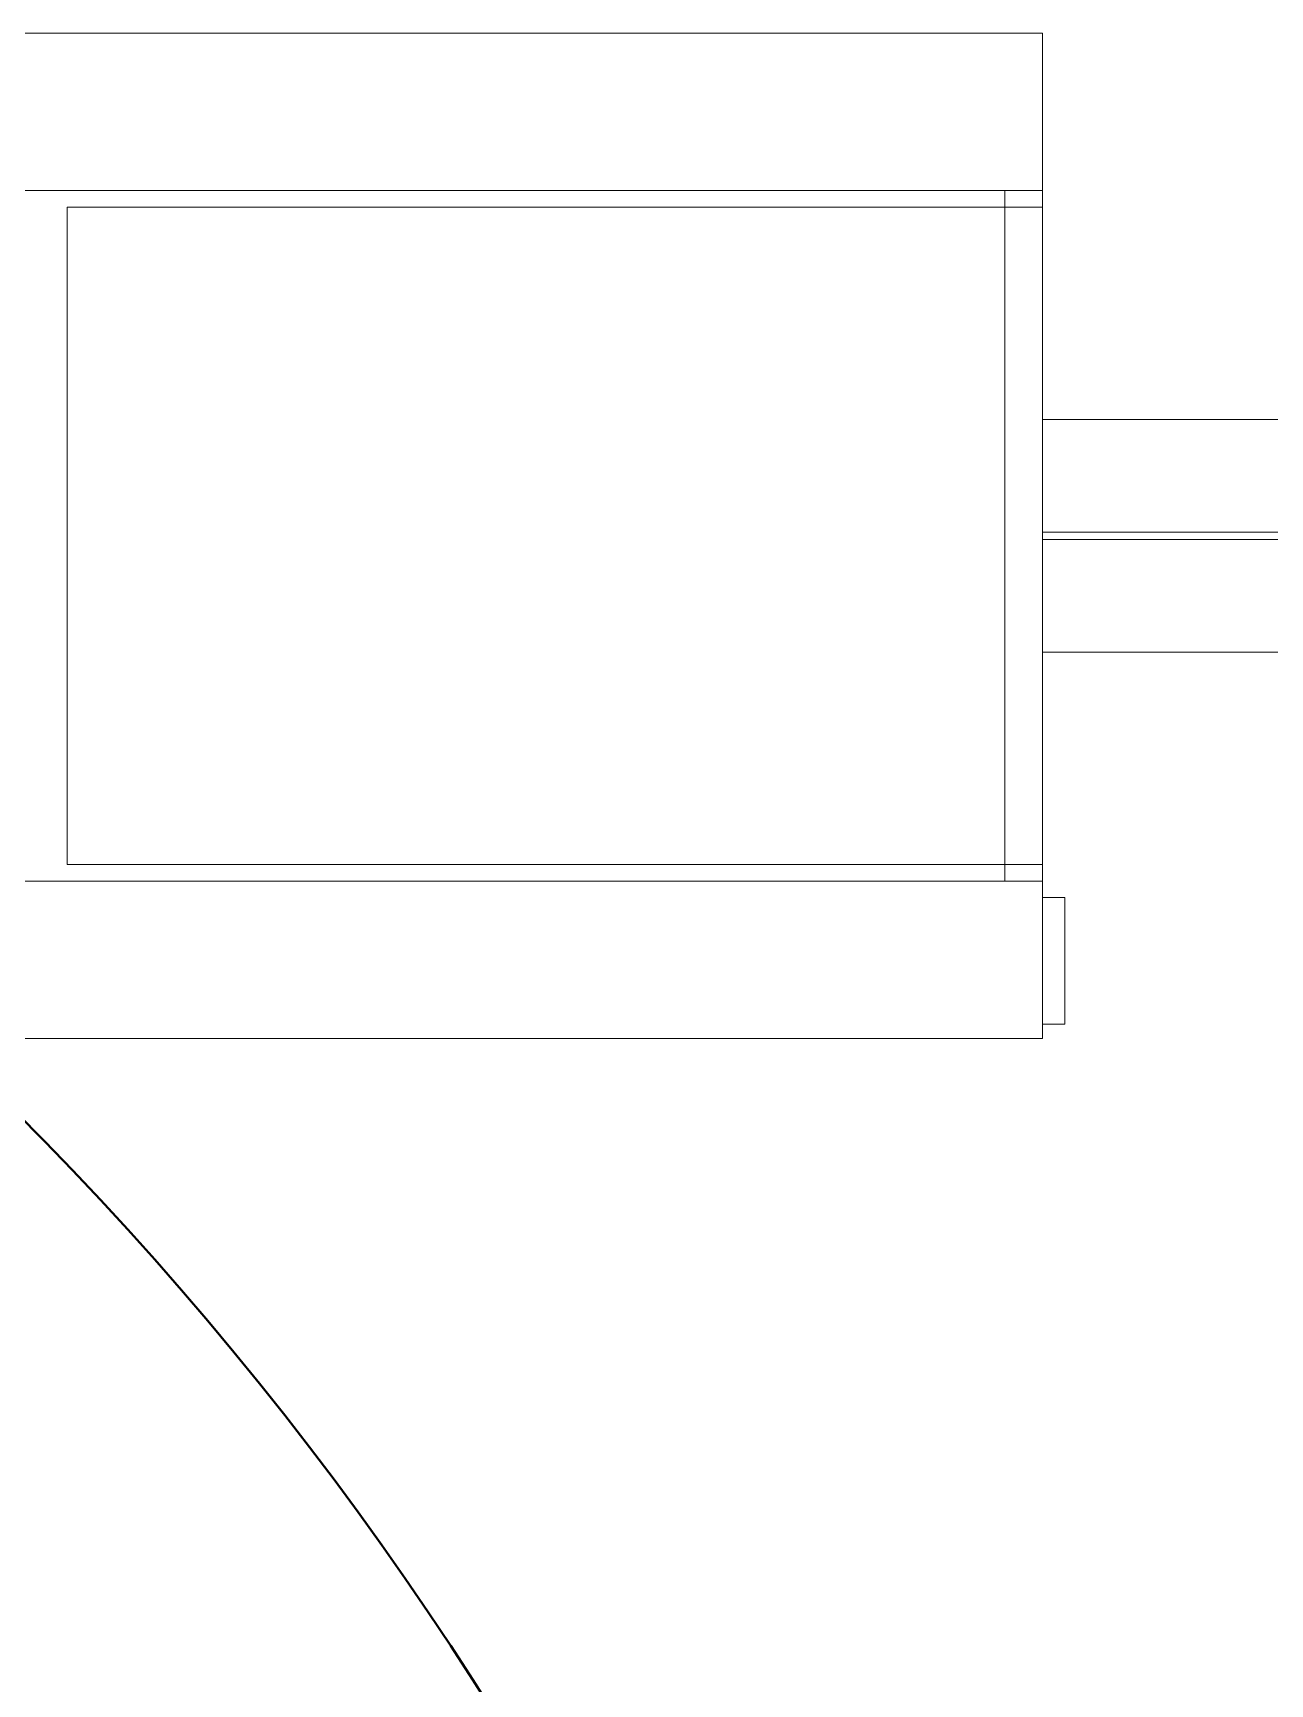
# Model space of a CAD drawing. Header units: millimetres. Extents: x 0 to 5945, y 0 to 4205.
# Drawn here: x 2900.93 to 2917.41, y 1793.19 to 1815.19 of the extents above; entities that cross this region are included whole.
import ezdxf

# ---------------------------------------------------------------- set-up
doc = ezdxf.new("R2010")
doc.units = ezdxf.units.MM
doc.header["$LTSCALE"] = 5
doc.layers.add('가려진 것(ISO)', color=2, linetype='Continuous', lineweight=18)
doc.layers.add('가시적인 것(ISO)', color=3, linetype='Continuous', lineweight=40)

msp = doc.modelspace()

# ---------------------------------------------------------------- linework, layer by layer
at = {"layer": '가려진 것(ISO)'}
for p, q in [((2914.3806, 1815.1862), (2899.8282, 1815.1862)), ((2914.3806, 1812.864), (2914.3806, 1815.1862)), ((2852.6806, 1813.0862), (2914.3806, 1813.0862)), ((2913.8806, 1803.8862), (2913.8806, 1813.0862)), ((2914.3806, 1813.0862), (2913.8806, 1813.0862)), ((2901.3806, 1812.864), (2901.3806, 1804.1085)), ((2901.3806, 1812.864), (2914.3806, 1812.864)), ((2914.3806, 1804.1085), (2914.3806, 1812.864)), ((2919.3806, 1810.0362), (2914.3806, 1810.0362)), ((2919.3806, 1808.5362), (2914.3806, 1808.5362)), ((2919.3806, 1808.4363), (2914.3806, 1808.4363)), ((2919.3806, 1806.9363), (2914.3806, 1806.9363)), ((2914.3806, 1804.1085), (2901.3806, 1804.1085)), ((2914.3806, 1801.7862), (2914.3806, 1804.1085)), ((2883.2294, 1803.8862), (2914.3806, 1803.8862)), ((2914.3806, 1803.8862), (2913.8806, 1803.8862)), ((2914.6806, 1803.6656), (2914.3806, 1803.6656)), ((2914.6806, 1803.6656), (2914.6806, 1801.9793)), ((2914.6806, 1801.9793), (2914.3806, 1801.9793)), ((2914.3806, 1801.7862), (2898.8282, 1801.7862))]:
    msp.add_line(p, q, dxfattribs=at)
at = {"layer": '가시적인 것(ISO)'}
for radius in [45, 39.2265]:
    msp.add_circle((2868.8806, 1768.9862), radius, dxfattribs=at)

doc.saveas('drawing.dxf')
